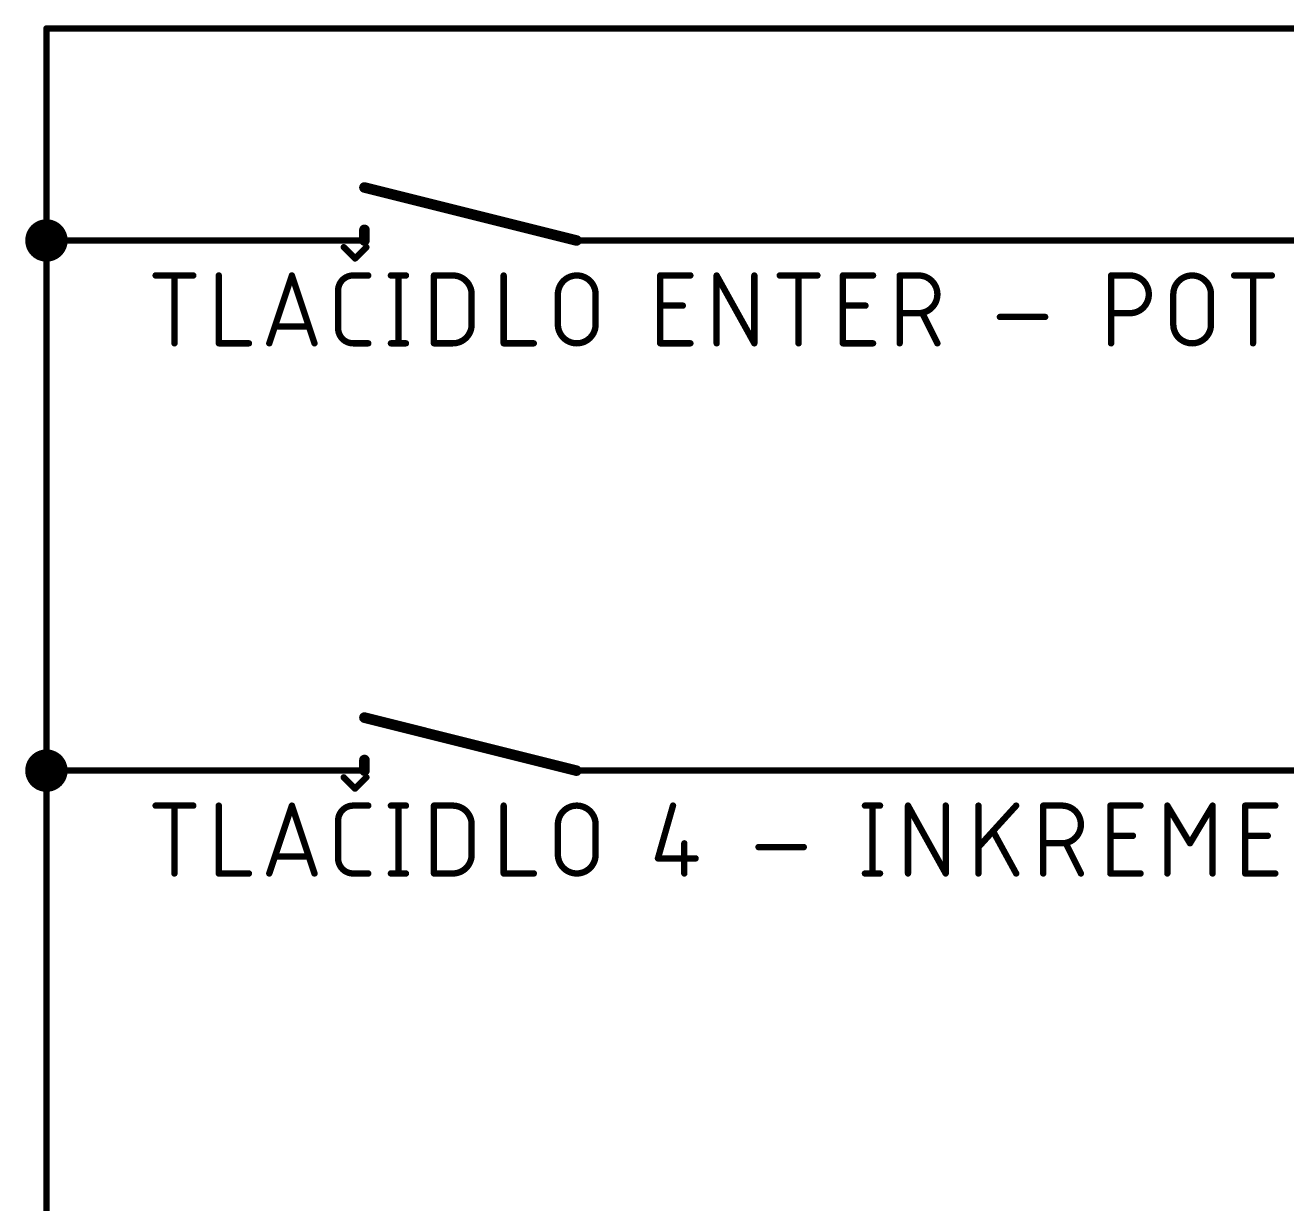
# Model space of a CAD drawing. Extents: x -56 to 205, y -3 to 177.
# Drawn here: x -18.29 to 11.94, y 70.9 to 99.14 of the extents above; entities that cross this region are included whole.
import ezdxf

# ---------------------------------------------------------------- set-up
doc = ezdxf.new("R2010")
doc.units = 0
for name, color, linetype in [('91', 94, 'CONTINUOUS'), ('94', 14, 'CONTINUOUS'), ('95', 250, 'CONTINUOUS')]:
    doc.layers.add(name, color=color, linetype=linetype)

msp = doc.modelspace()

# ---------------------------------------------------------------- linework, layer by layer
at = {"layer": '91', "const_width": 0.1524}
for points in [[(45.72, 99.06), (-17.78, 99.06)], [(-17.78, 99.06), (-17.78, 93.98)], [(-17.78, 93.98), (-17.78, 81.28)], [(-12.7, 93.98), (-17.78, 93.98)], [(43.18, 93.98), (-2.54, 93.98)], [(-17.78, 81.28), (-17.78, 68.58)], [(-12.7, 81.28), (-17.78, 81.28)], [(40.64, 81.28), (-2.54, 81.28)]]:
    msp.add_lwpolyline(points, dxfattribs=at)
at = {"layer": '91'}
for points, const_width in [([(-17.78, 99.0981, 1), (-17.78, 99.0219)], 0.0762), ([(-17.7419, 99.06, 1), (-17.8181, 99.06)], 0.0762), ([(-17.78, 93.726, 1), (-17.78, 94.234, 1), (-17.78, 93.726)], 0.508), ([(-17.7419, 93.98, 1), (-17.8181, 93.98)], 0.0762), ([(-17.78, 94.0181, 1), (-17.78, 93.9419)], 0.0762), ([(-17.8181, 93.98, 1), (-17.7419, 93.98)], 0.0762), ([(-12.7, 93.9419, 1), (-12.7, 94.0181)], 0.0762), ([(-2.54, 94.0181, 1), (-2.54, 93.9419)], 0.0762), ([(-17.78, 81.026, 1), (-17.78, 81.534, 1), (-17.78, 81.026)], 0.508), ([(-17.7419, 81.28, 1), (-17.8181, 81.28)], 0.0762), ([(-17.78, 81.3181, 1), (-17.78, 81.2419)], 0.0762), ([(-17.8181, 81.28, 1), (-17.7419, 81.28)], 0.0762), ([(-12.7, 81.2419, 1), (-12.7, 81.3181)], 0.0762), ([(-2.54, 81.3181, 1), (-2.54, 81.2419)], 0.0762)]:
    msp.add_lwpolyline(points, format="xyb", dxfattribs=dict(at, const_width=const_width))
at = {"layer": '94'}
for points, const_width in [([(-5.08, 93.98), (-10.16, 95.25)], 0.254), ([(-10.16, 93.98), (-10.16, 94.234)], 0.254), ([(-12.7, 93.98), (-10.16, 93.98)], 0.1524), ([(-2.54, 93.98), (-5.08, 93.98)], 0.1524), ([(-5.08, 81.28), (-10.16, 82.55)], 0.254), ([(-10.16, 81.28), (-10.16, 81.534)], 0.254), ([(-12.7, 81.28), (-10.16, 81.28)], 0.1524), ([(-2.54, 81.28), (-5.08, 81.28)], 0.1524)]:
    msp.add_lwpolyline(points, dxfattribs=dict(at, const_width=const_width))
for points, const_width in [([(-10.1446, 95.3116, 1), (-10.1754, 95.1884)], 0.127), ([(-10.0965, 94.234, 1), (-10.2235, 94.234)], 0.127), ([(-12.7, 94.0181, 1), (-12.7, 93.9419)], 0.0762), ([(-10.2235, 93.98, 1), (-10.0965, 93.98)], 0.127), ([(-10.16, 93.9419, 1), (-10.16, 94.0181)], 0.0762), ([(-5.0954, 93.9184, 1), (-5.0646, 94.0416)], 0.127), ([(-5.08, 94.0181, 1), (-5.08, 93.9419)], 0.0762), ([(-2.54, 93.9419, 1), (-2.54, 94.0181)], 0.0762), ([(-10.1446, 82.6116, 1), (-10.1754, 82.4884)], 0.127), ([(-10.0965, 81.534, 1), (-10.2235, 81.534)], 0.127), ([(-12.7, 81.3181, 1), (-12.7, 81.2419)], 0.0762), ([(-10.2235, 81.28, 1), (-10.0965, 81.28)], 0.127), ([(-10.16, 81.2419, 1), (-10.16, 81.3181)], 0.0762), ([(-5.0954, 81.2184, 1), (-5.0646, 81.3416)], 0.127), ([(-5.08, 81.3181, 1), (-5.08, 81.2419)], 0.0762), ([(-2.54, 81.2419, 1), (-2.54, 81.3181)], 0.0762)]:
    msp.add_lwpolyline(points, format="xyb", dxfattribs=dict(at, const_width=const_width))
at = {"layer": '95'}
for points, const_width in [([(-10.6286, 93.8461, 1), (-10.6825, 93.7922)], 0.0762), ([(-10.0867, 93.7922, 1), (-10.1406, 93.8461)], 0.0762), ([(-10.4115, 93.5751, 1), (-10.3577, 93.5213)], 0.0762), ([(-10.4115, 93.5213, 1), (-10.3577, 93.5751)], 0.0762), ([(-15.1638, 93.1799, 1), (-15.1638, 93.1037)], 0.0762), ([(-14.6741, 93.1418, 1), (-14.7503, 93.1418)], 0.0762), ([(-14.2607, 93.1037, 1), (-14.2607, 93.1799)], 0.0762), ([(-13.6117, 93.1418, 1), (-13.6879, 93.1418)], 0.0762), ([(-11.8625, 93.1538, 1), (-11.9348, 93.1298)], 0.0762), ([(-11.8625, 93.1298, 1), (-11.9348, 93.1538)], 0.0762), ([(-10.4298, 93.1418, 0.4142), (-10.791, 92.7806)], 0.1524), ([(-10.4298, 93.1799, 1), (-10.4298, 93.1037)], 0.0762), ([(-10.4298, 93.1037, 1), (-10.4298, 93.1799)], 0.0762), ([(-10.0685, 93.1037, 1), (-10.0685, 93.1799)], 0.0762), ([(-9.5261, 93.1799, 1), (-9.5261, 93.1037)], 0.0762), ([(-9.3074, 93.1418, 1), (-9.3836, 93.1418)], 0.0762), ([(-9.1649, 93.1037, 1), (-9.1649, 93.1799)], 0.0762), ([(-8.4564, 93.1418, 1), (-8.5326, 93.1418)], 0.0762), ([(-8.4945, 93.1799, 1), (-8.4945, 93.1037)], 0.0762), ([(-7.5914, 92.6902, 0.4142), (-8.0429, 93.1418)], 0.1524), ([(-8.0429, 93.1799, 1), (-8.0429, 93.1037)], 0.0762), ([(-8.0429, 93.1037, 1), (-8.0429, 93.1799)], 0.0762), ([(-6.7861, 93.1418, 1), (-6.8623, 93.1418)], 0.0762), ([(-4.6214, 92.6902, 1), (-5.5245, 92.6902)], 0.1524), ([(-3.0346, 93.1418, 1), (-3.1108, 93.1418)], 0.0762), ([(-3.0727, 93.1799, 1), (-3.0727, 93.1037)], 0.0762), ([(-2.3502, 93.1037, 1), (-2.3502, 93.1799)], 0.0762), ([(-1.6876, 93.1603, 1), (-1.7543, 93.1233)], 0.0762), ([(-1.6828, 93.1418, 1), (-1.759, 93.1418)], 0.0762), ([(-0.7797, 93.1418, 1), (-0.8559, 93.1418)], 0.0762), ([(-0.2099, 93.1799, 1), (-0.2099, 93.1037)], 0.0762), ([(0.2797, 93.1418, 1), (0.2035, 93.1418)], 0.0762), ([(0.6932, 93.1037, 1), (0.6932, 93.1799)], 0.0762), ([(1.3422, 93.1418, 1), (1.266, 93.1418)], 0.0762), ([(1.3041, 93.1799, 1), (1.3041, 93.1037)], 0.0762), ([(2.0266, 93.1037, 1), (2.0266, 93.1799)], 0.0762), ([(2.7031, 93.1418, 1), (2.6269, 93.1418)], 0.0762), ([(2.665, 93.1799, 1), (2.665, 93.1037)], 0.0762), ([(3.1165, 92.2387, 1), (3.1165, 93.1418)], 0.1524), ([(3.1165, 93.1799, 1), (3.1165, 93.1037)], 0.0762), ([(3.1165, 93.1037, 1), (3.1165, 93.1799)], 0.0762), ([(7.7691, 93.1418, 1), (7.6929, 93.1418)], 0.0762), ([(7.731, 93.1799, 1), (7.731, 93.1037)], 0.0762), ([(8.1825, 92.2387, 1), (8.1825, 93.1418)], 0.1524), ([(8.1825, 93.1799, 1), (8.1825, 93.1037)], 0.0762), ([(8.1825, 93.1037, 1), (8.1825, 93.1799)], 0.0762), ([(10.124, 92.6902, 1), (9.2209, 92.6902)], 0.1524), ([(10.6798, 93.1799, 1), (10.6798, 93.1037)], 0.0762), ([(11.1695, 93.1418, 1), (11.0933, 93.1418)], 0.0762), ([(11.5829, 93.1037, 1), (11.5829, 93.1799)], 0.0762), ([(-10.7529, 92.7806, 1), (-10.8291, 92.7806)], 0.0762), ([(-10.8291, 92.7806, 1), (-10.7529, 92.7806)], 0.0762), ([(-7.5533, 92.6902, 1), (-7.6295, 92.6902)], 0.0762), ([(-7.6295, 92.6902, 1), (-7.5533, 92.6902)], 0.0762), ([(-5.4864, 92.6902, 1), (-5.5626, 92.6902)], 0.0762), ([(-5.5626, 92.6902, 1), (-5.4864, 92.6902)], 0.0762), ([(-4.5833, 92.6902, 1), (-4.6595, 92.6902)], 0.0762), ([(-4.6595, 92.6902, 1), (-4.5833, 92.6902)], 0.0762), ([(9.259, 92.6902, 1), (9.1828, 92.6902)], 0.0762), ([(9.1828, 92.6902, 1), (9.259, 92.6902)], 0.0762), ([(10.1621, 92.6902, 1), (10.0859, 92.6902)], 0.0762), ([(10.0859, 92.6902, 1), (10.1621, 92.6902)], 0.0762), ([(-3.0727, 92.4574, 1), (-3.0727, 92.3812)], 0.0762), ([(-2.5308, 92.3812, 1), (-2.5308, 92.4574)], 0.0762), ([(1.3041, 92.4574, 1), (1.3041, 92.3812)], 0.0762), ([(1.8459, 92.3812, 1), (1.8459, 92.4574)], 0.0762), ([(2.665, 92.2768, 1), (2.665, 92.2006)], 0.0762), ([(3.1165, 92.2768, 1), (3.1165, 92.2006)], 0.0762), ([(3.1165, 92.2006, 1), (3.1165, 92.2768)], 0.0762), ([(3.2409, 92.2557, 1), (3.1727, 92.2216)], 0.0762), ([(5.0665, 92.1865, 1), (5.0665, 92.1103)], 0.0762), ([(6.1502, 92.1103, 1), (6.1502, 92.1865)], 0.0762), ([(7.731, 92.2768, 1), (7.731, 92.2006)], 0.0762), ([(8.1825, 92.2768, 1), (8.1825, 92.2006)], 0.0762), ([(8.1825, 92.2006, 1), (8.1825, 92.2768)], 0.0762), ([(-12.305, 91.9607, 1), (-12.305, 91.8845)], 0.0762), ([(-11.4922, 91.8845, 1), (-11.4922, 91.9607)], 0.0762), ([(-10.791, 91.8774, 0.4142), (-10.4298, 91.5162)], 0.1524), ([(-10.7529, 91.8774, 1), (-10.8291, 91.8774)], 0.0762), ([(-10.8291, 91.8774, 1), (-10.7529, 91.8774)], 0.0762), ([(-8.0429, 91.5162, 0.4142), (-7.5914, 91.9678)], 0.1524), ([(-7.5533, 91.9678, 1), (-7.6295, 91.9678)], 0.0762), ([(-7.6295, 91.9678, 1), (-7.5533, 91.9678)], 0.0762), ([(-5.5245, 91.9678, 1), (-4.6214, 91.9678)], 0.1524), ([(-5.4864, 91.9678, 1), (-5.5626, 91.9678)], 0.0762), ([(-5.5626, 91.9678, 1), (-5.4864, 91.9678)], 0.0762), ([(-4.5833, 91.9678, 1), (-4.6595, 91.9678)], 0.0762), ([(-4.6595, 91.9678, 1), (-4.5833, 91.9678)], 0.0762), ([(9.2209, 91.9678, 1), (10.124, 91.9678)], 0.1524), ([(9.259, 91.9678, 1), (9.1828, 91.9678)], 0.0762), ([(9.1828, 91.9678, 1), (9.259, 91.9678)], 0.0762), ([(10.1621, 91.9678, 1), (10.0859, 91.9678)], 0.0762), ([(10.0859, 91.9678, 1), (10.1621, 91.9678)], 0.0762), ([(-13.6498, 91.5543, 1), (-13.6498, 91.4781)], 0.0762), ([(-12.9273, 91.4781, 1), (-12.9273, 91.5543)], 0.0762), ([(-10.4298, 91.5543, 1), (-10.4298, 91.4781)], 0.0762), ([(-10.4298, 91.4781, 1), (-10.4298, 91.5543)], 0.0762), ([(-10.0685, 91.4781, 1), (-10.0685, 91.5543)], 0.0762), ([(-9.5261, 91.5543, 1), (-9.5261, 91.4781)], 0.0762), ([(-9.1649, 91.4781, 1), (-9.1649, 91.5543)], 0.0762), ([(-8.4945, 91.5543, 1), (-8.4945, 91.4781)], 0.0762), ([(-8.0429, 91.5543, 1), (-8.0429, 91.4781)], 0.0762), ([(-8.0429, 91.4781, 1), (-8.0429, 91.5543)], 0.0762), ([(-6.8242, 91.5543, 1), (-6.8242, 91.4781)], 0.0762), ([(-6.1017, 91.4781, 1), (-6.1017, 91.5543)], 0.0762), ([(-3.0727, 91.5543, 1), (-3.0727, 91.4781)], 0.0762), ([(-2.3502, 91.4781, 1), (-2.3502, 91.5543)], 0.0762), ([(1.3041, 91.5543, 1), (1.3041, 91.4781)], 0.0762), ([(2.0266, 91.4781, 1), (2.0266, 91.5543)], 0.0762), ([(-14.7503, 91.5162, 1), (-14.6741, 91.5162)], 0.0762), ([(-13.6879, 91.5162, 1), (-13.6117, 91.5162)], 0.0762), ([(-12.4766, 91.5282, 1), (-12.4043, 91.5042)], 0.0762), ([(-11.3929, 91.5042, 1), (-11.3206, 91.5282)], 0.0762), ([(-9.3836, 91.5162, 1), (-9.3074, 91.5162)], 0.0762), ([(-8.5326, 91.5162, 1), (-8.4564, 91.5162)], 0.0762), ([(-6.8623, 91.5162, 1), (-6.7861, 91.5162)], 0.0762), ([(-3.1108, 91.5162, 1), (-3.0346, 91.5162)], 0.0762), ([(-1.759, 91.5162, 1), (-1.6828, 91.5162)], 0.0762), ([(-0.8559, 91.5162, 1), (-0.7797, 91.5162)], 0.0762), ([(-0.8511, 91.4977, 1), (-0.7845, 91.5347)], 0.0762), ([(0.2035, 91.5162, 1), (0.2797, 91.5162)], 0.0762), ([(1.266, 91.5162, 1), (1.3422, 91.5162)], 0.0762), ([(2.6269, 91.5162, 1), (2.7031, 91.5162)], 0.0762), ([(3.534, 91.4992, 1), (3.6021, 91.5332)], 0.0762), ([(7.6929, 91.5162, 1), (7.7691, 91.5162)], 0.0762), ([(11.0933, 91.5162, 1), (11.1695, 91.5162)], 0.0762), ([(-10.6286, 81.1461, 1), (-10.6825, 81.0922)], 0.0762), ([(-10.0867, 81.0922, 1), (-10.1406, 81.1461)], 0.0762), ([(-10.4115, 80.8751, 1), (-10.3577, 80.8213)], 0.0762), ([(-10.4115, 80.8213, 1), (-10.3577, 80.8751)], 0.0762), ([(-15.1638, 80.4799, 1), (-15.1638, 80.4037)], 0.0762), ([(-14.6741, 80.4418, 1), (-14.7503, 80.4418)], 0.0762), ([(-14.2607, 80.4037, 1), (-14.2607, 80.4799)], 0.0762), ([(-13.6117, 80.4418, 1), (-13.6879, 80.4418)], 0.0762), ([(-11.8625, 80.4538, 1), (-11.9348, 80.4298)], 0.0762), ([(-11.8625, 80.4298, 1), (-11.9348, 80.4538)], 0.0762), ([(-10.4298, 80.4418, 0.4142), (-10.791, 80.0806)], 0.1524), ([(-10.4298, 80.4799, 1), (-10.4298, 80.4037)], 0.0762), ([(-10.4298, 80.4037, 1), (-10.4298, 80.4799)], 0.0762), ([(-10.0685, 80.4037, 1), (-10.0685, 80.4799)], 0.0762), ([(-9.5261, 80.4799, 1), (-9.5261, 80.4037)], 0.0762), ([(-9.3074, 80.4418, 1), (-9.3836, 80.4418)], 0.0762), ([(-9.1649, 80.4037, 1), (-9.1649, 80.4799)], 0.0762), ([(-8.4564, 80.4418, 1), (-8.5326, 80.4418)], 0.0762), ([(-8.4945, 80.4799, 1), (-8.4945, 80.4037)], 0.0762), ([(-7.5914, 79.9902, 0.4142), (-8.0429, 80.4418)], 0.1524), ([(-8.0429, 80.4799, 1), (-8.0429, 80.4037)], 0.0762), ([(-8.0429, 80.4037, 1), (-8.0429, 80.4799)], 0.0762), ([(-6.7861, 80.4418, 1), (-6.8623, 80.4418)], 0.0762), ([(-4.6214, 79.9902, 1), (-5.5245, 79.9902)], 0.1524), ([(-2.7299, 80.4313, 1), (-2.8031, 80.4523)], 0.0762), ([(1.8325, 80.4799, 1), (1.8325, 80.4037)], 0.0762), ([(2.0513, 80.4418, 1), (1.9751, 80.4418)], 0.0762), ([(2.1938, 80.4037, 1), (2.1938, 80.4799)], 0.0762), ([(2.9023, 80.4418, 1), (2.8261, 80.4418)], 0.0762), ([(2.8975, 80.4603, 1), (2.8309, 80.4233)], 0.0762), ([(3.8054, 80.4418, 1), (3.7292, 80.4418)], 0.0762), ([(4.5907, 80.4418, 1), (4.5145, 80.4418)], 0.0762), ([(5.4839, 80.4162, 1), (5.4275, 80.4674)], 0.0762), ([(6.1419, 80.4418, 1), (6.0657, 80.4418)], 0.0762), ([(6.1038, 80.4799, 1), (6.1038, 80.4037)], 0.0762), ([(6.5554, 79.5387, 1), (6.5554, 80.4418)], 0.1524), ([(6.5554, 80.4799, 1), (6.5554, 80.4037)], 0.0762), ([(6.5554, 80.4037, 1), (6.5554, 80.4799)], 0.0762), ([(7.751, 80.4418, 1), (7.6748, 80.4418)], 0.0762), ([(7.7129, 80.4799, 1), (7.7129, 80.4037)], 0.0762), ([(8.4354, 80.4037, 1), (8.4354, 80.4799)], 0.0762), ([(9.1166, 80.4418, 1), (9.0404, 80.4418)], 0.0762), ([(9.1112, 80.4614, 1), (9.0458, 80.4222)], 0.0762), ([(10.2003, 80.4418, 1), (10.1241, 80.4418)], 0.0762), ([(10.1949, 80.4222, 1), (10.1296, 80.4614)], 0.0762), ([(10.9814, 80.4418, 1), (10.9052, 80.4418)], 0.0762), ([(10.9433, 80.4799, 1), (10.9433, 80.4037)], 0.0762), ([(11.6658, 80.4037, 1), (11.6658, 80.4799)], 0.0762), ([(-10.7529, 80.0806, 1), (-10.8291, 80.0806)], 0.0762), ([(-10.8291, 80.0806, 1), (-10.7529, 80.0806)], 0.0762), ([(-7.5533, 79.9902, 1), (-7.6295, 79.9902)], 0.0762), ([(-7.6295, 79.9902, 1), (-7.5533, 79.9902)], 0.0762), ([(-5.4864, 79.9902, 1), (-5.5626, 79.9902)], 0.0762), ([(-5.5626, 79.9902, 1), (-5.4864, 79.9902)], 0.0762), ([(-4.5833, 79.9902, 1), (-4.6595, 79.9902)], 0.0762), ([(-4.6595, 79.9902, 1), (-4.5833, 79.9902)], 0.0762), ([(4.9473, 79.8279, 1), (4.8804, 79.7914)], 0.0762), ([(-2.4575, 79.5387, 1), (-2.5337, 79.5387)], 0.0762), ([(-0.7171, 79.4865, 1), (-0.7171, 79.4103)], 0.0762), ([(0.3667, 79.4103, 1), (0.3667, 79.4865)], 0.0762), ([(4.5244, 79.474, 1), (4.5808, 79.4227)], 0.0762), ([(6.1038, 79.5768, 1), (6.1038, 79.5006)], 0.0762), ([(6.5554, 79.5768, 1), (6.5554, 79.5006)], 0.0762), ([(6.5554, 79.5006, 1), (6.5554, 79.5768)], 0.0762), ([(6.6798, 79.5557, 1), (6.6116, 79.5216)], 0.0762), ([(7.7129, 79.7574, 1), (7.7129, 79.6812)], 0.0762), ([(8.2547, 79.6812, 1), (8.2547, 79.7574)], 0.0762), ([(9.5877, 79.5583, 1), (9.653, 79.5191)], 0.0762), ([(9.5877, 79.5191, 1), (9.653, 79.5583)], 0.0762), ([(10.9433, 79.7574, 1), (10.9433, 79.6812)], 0.0762), ([(11.4852, 79.6812, 1), (11.4852, 79.7574)], 0.0762), ([(-12.305, 79.2607, 1), (-12.305, 79.1845)], 0.0762), ([(-11.4922, 79.1845, 1), (-11.4922, 79.2607)], 0.0762), ([(-10.791, 79.1774, 0.4142), (-10.4298, 78.8162)], 0.1524), ([(-10.7529, 79.1774, 1), (-10.8291, 79.1774)], 0.0762), ([(-10.8291, 79.1774, 1), (-10.7529, 79.1774)], 0.0762), ([(-8.0429, 78.8162, 0.4142), (-7.5914, 79.2678)], 0.1524), ([(-7.5533, 79.2678, 1), (-7.6295, 79.2678)], 0.0762), ([(-7.6295, 79.2678, 1), (-7.5533, 79.2678)], 0.0762), ([(-5.5245, 79.2678, 1), (-4.6214, 79.2678)], 0.1524), ([(-5.4864, 79.2678, 1), (-5.5626, 79.2678)], 0.0762), ([(-5.5626, 79.2678, 1), (-5.4864, 79.2678)], 0.0762), ([(-4.5833, 79.2678, 1), (-4.6595, 79.2678)], 0.0762), ([(-4.6595, 79.2678, 1), (-4.5833, 79.2678)], 0.0762), ([(-3.1278, 79.2155, 1), (-3.1278, 79.1393)], 0.0762), ([(-3.1644, 79.1879, 1), (-3.0911, 79.167)], 0.0762), ([(-2.2247, 79.1393, 1), (-2.2247, 79.2155)], 0.0762), ([(-14.7503, 78.8162, 1), (-14.6741, 78.8162)], 0.0762), ([(-13.6498, 78.8543, 1), (-13.6498, 78.7781)], 0.0762), ([(-13.6879, 78.8162, 1), (-13.6117, 78.8162)], 0.0762), ([(-12.9273, 78.7781, 1), (-12.9273, 78.8543)], 0.0762), ([(-12.4766, 78.8282, 1), (-12.4043, 78.8042)], 0.0762), ([(-11.3929, 78.8042, 1), (-11.3206, 78.8282)], 0.0762), ([(-10.4298, 78.8543, 1), (-10.4298, 78.7781)], 0.0762), ([(-10.4298, 78.7781, 1), (-10.4298, 78.8543)], 0.0762), ([(-10.0685, 78.7781, 1), (-10.0685, 78.8543)], 0.0762), ([(-9.5261, 78.8543, 1), (-9.5261, 78.7781)], 0.0762), ([(-9.3836, 78.8162, 1), (-9.3074, 78.8162)], 0.0762), ([(-9.1649, 78.7781, 1), (-9.1649, 78.8543)], 0.0762), ([(-8.4945, 78.8543, 1), (-8.4945, 78.7781)], 0.0762), ([(-8.5326, 78.8162, 1), (-8.4564, 78.8162)], 0.0762), ([(-8.0429, 78.8543, 1), (-8.0429, 78.7781)], 0.0762), ([(-8.0429, 78.7781, 1), (-8.0429, 78.8543)], 0.0762), ([(-6.8242, 78.8543, 1), (-6.8242, 78.7781)], 0.0762), ([(-6.8623, 78.8162, 1), (-6.7861, 78.8162)], 0.0762), ([(-6.1017, 78.7781, 1), (-6.1017, 78.8543)], 0.0762), ([(-2.5337, 78.8162, 1), (-2.4575, 78.8162)], 0.0762), ([(1.8325, 78.8543, 1), (1.8325, 78.7781)], 0.0762), ([(1.9751, 78.8162, 1), (2.0513, 78.8162)], 0.0762), ([(2.1938, 78.7781, 1), (2.1938, 78.8543)], 0.0762), ([(2.8261, 78.8162, 1), (2.9023, 78.8162)], 0.0762), ([(3.7292, 78.8162, 1), (3.8054, 78.8162)], 0.0762), ([(3.734, 78.7977, 1), (3.8006, 78.8347)], 0.0762), ([(4.5145, 78.8162, 1), (4.5907, 78.8162)], 0.0762), ([(5.4223, 78.798, 1), (5.4892, 78.8344)], 0.0762), ([(6.0657, 78.8162, 1), (6.1419, 78.8162)], 0.0762), ([(6.9728, 78.7992, 1), (7.041, 78.8332)], 0.0762), ([(7.7129, 78.8543, 1), (7.7129, 78.7781)], 0.0762), ([(7.6748, 78.8162, 1), (7.751, 78.8162)], 0.0762), ([(8.4354, 78.7781, 1), (8.4354, 78.8543)], 0.0762), ([(9.0404, 78.8162, 1), (9.1166, 78.8162)], 0.0762), ([(10.1241, 78.8162, 1), (10.2003, 78.8162)], 0.0762), ([(10.9433, 78.8543, 1), (10.9433, 78.7781)], 0.0762), ([(10.9052, 78.8162, 1), (10.9814, 78.8162)], 0.0762), ([(11.6658, 78.7781, 1), (11.6658, 78.8543)], 0.0762)]:
    msp.add_lwpolyline(points, format="xyb", dxfattribs=dict(at, const_width=const_width))
at = {"layer": '95', "const_width": 0.1524}
for points in [[(-10.6555, 93.8191), (-10.3846, 93.5482)], [(-10.3846, 93.5482), (-10.1137, 93.8191)], [(-15.1638, 93.1418), (-14.2607, 93.1418)], [(-14.7122, 91.5162), (-14.7122, 93.1418)], [(-13.6498, 93.1418), (-13.6498, 91.5162)], [(-12.4405, 91.5162), (-11.8986, 93.1418)], [(-11.8986, 93.1418), (-11.3568, 91.5162)], [(-10.4298, 93.1418), (-10.0685, 93.1418)], [(-9.5261, 93.1418), (-9.1649, 93.1418)], [(-9.3455, 93.1418), (-9.3455, 91.5162)], [(-8.4945, 91.5162), (-8.4945, 93.1418)], [(-8.4945, 93.1418), (-8.0429, 93.1418)], [(-6.8242, 93.1418), (-6.8242, 91.5162)], [(-3.0727, 91.5162), (-3.0727, 93.1418)], [(-3.0727, 93.1418), (-2.3502, 93.1418)], [(-1.7209, 91.5162), (-1.7209, 93.1418)], [(-1.7209, 93.1418), (-0.8178, 91.5162)], [(-0.8178, 91.5162), (-0.8178, 93.1418)], [(-0.2099, 93.1418), (0.6932, 93.1418)], [(0.2416, 91.5162), (0.2416, 93.1418)], [(1.3041, 91.5162), (1.3041, 93.1418)], [(1.3041, 93.1418), (2.0266, 93.1418)], [(2.665, 91.5162), (2.665, 93.1418)], [(2.665, 93.1418), (3.1165, 93.1418)], [(7.731, 91.5162), (7.731, 93.1418)], [(7.731, 93.1418), (8.1825, 93.1418)], [(10.6798, 93.1418), (11.5829, 93.1418)], [(11.1314, 91.5162), (11.1314, 93.1418)], [(-10.791, 91.8774), (-10.791, 92.7806)], [(-7.5914, 92.6902), (-7.5914, 91.9678)], [(-5.5245, 91.9678), (-5.5245, 92.6902)], [(-4.6214, 92.6902), (-4.6214, 91.9678)], [(9.2209, 91.9678), (9.2209, 92.6902)], [(10.124, 92.6902), (10.124, 91.9678)], [(-3.0727, 92.4193), (-2.5308, 92.4193)], [(1.3041, 92.4193), (1.8459, 92.4193)], [(3.1165, 92.2387), (2.665, 92.2387)], [(3.5681, 91.5162), (3.2068, 92.2387)], [(5.0665, 92.1484), (6.1502, 92.1484)], [(8.1825, 92.2387), (7.731, 92.2387)], [(-11.4922, 91.9226), (-12.305, 91.9226)], [(-13.6498, 91.5162), (-12.9273, 91.5162)], [(-10.0685, 91.5162), (-10.4298, 91.5162)], [(-9.5261, 91.5162), (-9.1649, 91.5162)], [(-8.0429, 91.5162), (-8.4945, 91.5162)], [(-6.8242, 91.5162), (-6.1017, 91.5162)], [(-2.3502, 91.5162), (-3.0727, 91.5162)], [(2.0266, 91.5162), (1.3041, 91.5162)], [(-10.6555, 81.1191), (-10.3846, 80.8482)], [(-10.3846, 80.8482), (-10.1137, 81.1191)], [(-15.1638, 80.4418), (-14.2607, 80.4418)], [(-14.7122, 78.8162), (-14.7122, 80.4418)], [(-13.6498, 80.4418), (-13.6498, 78.8162)], [(-12.4405, 78.8162), (-11.8986, 80.4418)], [(-11.8986, 80.4418), (-11.3568, 78.8162)], [(-10.4298, 80.4418), (-10.0685, 80.4418)], [(-9.5261, 80.4418), (-9.1649, 80.4418)], [(-9.3455, 80.4418), (-9.3455, 78.8162)], [(-8.4945, 78.8162), (-8.4945, 80.4418)], [(-8.4945, 80.4418), (-8.0429, 80.4418)], [(-6.8242, 80.4418), (-6.8242, 78.8162)], [(-2.7665, 80.4418), (-3.1278, 79.1774)], [(1.8325, 80.4418), (2.1938, 80.4418)], [(2.0132, 80.4418), (2.0132, 78.8162)], [(2.8642, 78.8162), (2.8642, 80.4418)], [(2.8642, 80.4418), (3.7673, 78.8162)], [(3.7673, 78.8162), (3.7673, 80.4418)], [(4.5526, 78.8162), (4.5526, 80.4418)], [(5.4557, 80.4418), (4.5526, 79.4484)], [(6.1038, 78.8162), (6.1038, 80.4418)], [(6.1038, 80.4418), (6.5554, 80.4418)], [(7.7129, 78.8162), (7.7129, 80.4418)], [(7.7129, 80.4418), (8.4354, 80.4418)], [(9.0785, 78.8162), (9.0785, 80.4418)], [(9.0785, 80.4418), (9.6204, 79.5387)], [(9.6204, 79.5387), (10.1622, 80.4418)], [(10.1622, 80.4418), (10.1622, 78.8162)], [(10.9433, 78.8162), (10.9433, 80.4418)], [(10.9433, 80.4418), (11.6658, 80.4418)], [(-10.791, 79.1774), (-10.791, 80.0806)], [(-7.5914, 79.9902), (-7.5914, 79.2678)], [(-5.5245, 79.2678), (-5.5245, 79.9902)], [(-4.6214, 79.9902), (-4.6214, 79.2678)], [(5.4557, 78.8162), (4.9139, 79.8096)], [(-2.4956, 79.5387), (-2.4956, 78.8162)], [(-0.7171, 79.4484), (0.3667, 79.4484)], [(6.5554, 79.5387), (6.1038, 79.5387)], [(7.0069, 78.8162), (6.6457, 79.5387)], [(7.7129, 79.7193), (8.2547, 79.7193)], [(10.9433, 79.7193), (11.4852, 79.7193)], [(-11.4922, 79.2226), (-12.305, 79.2226)], [(-3.1278, 79.1774), (-2.2247, 79.1774)], [(-13.6498, 78.8162), (-12.9273, 78.8162)], [(-10.0685, 78.8162), (-10.4298, 78.8162)], [(-9.5261, 78.8162), (-9.1649, 78.8162)], [(-8.0429, 78.8162), (-8.4945, 78.8162)], [(-6.8242, 78.8162), (-6.1017, 78.8162)], [(1.8325, 78.8162), (2.1938, 78.8162)], [(8.4354, 78.8162), (7.7129, 78.8162)], [(11.6658, 78.8162), (10.9433, 78.8162)]]:
    msp.add_lwpolyline(points, dxfattribs=at)

doc.saveas('drawing.dxf')
